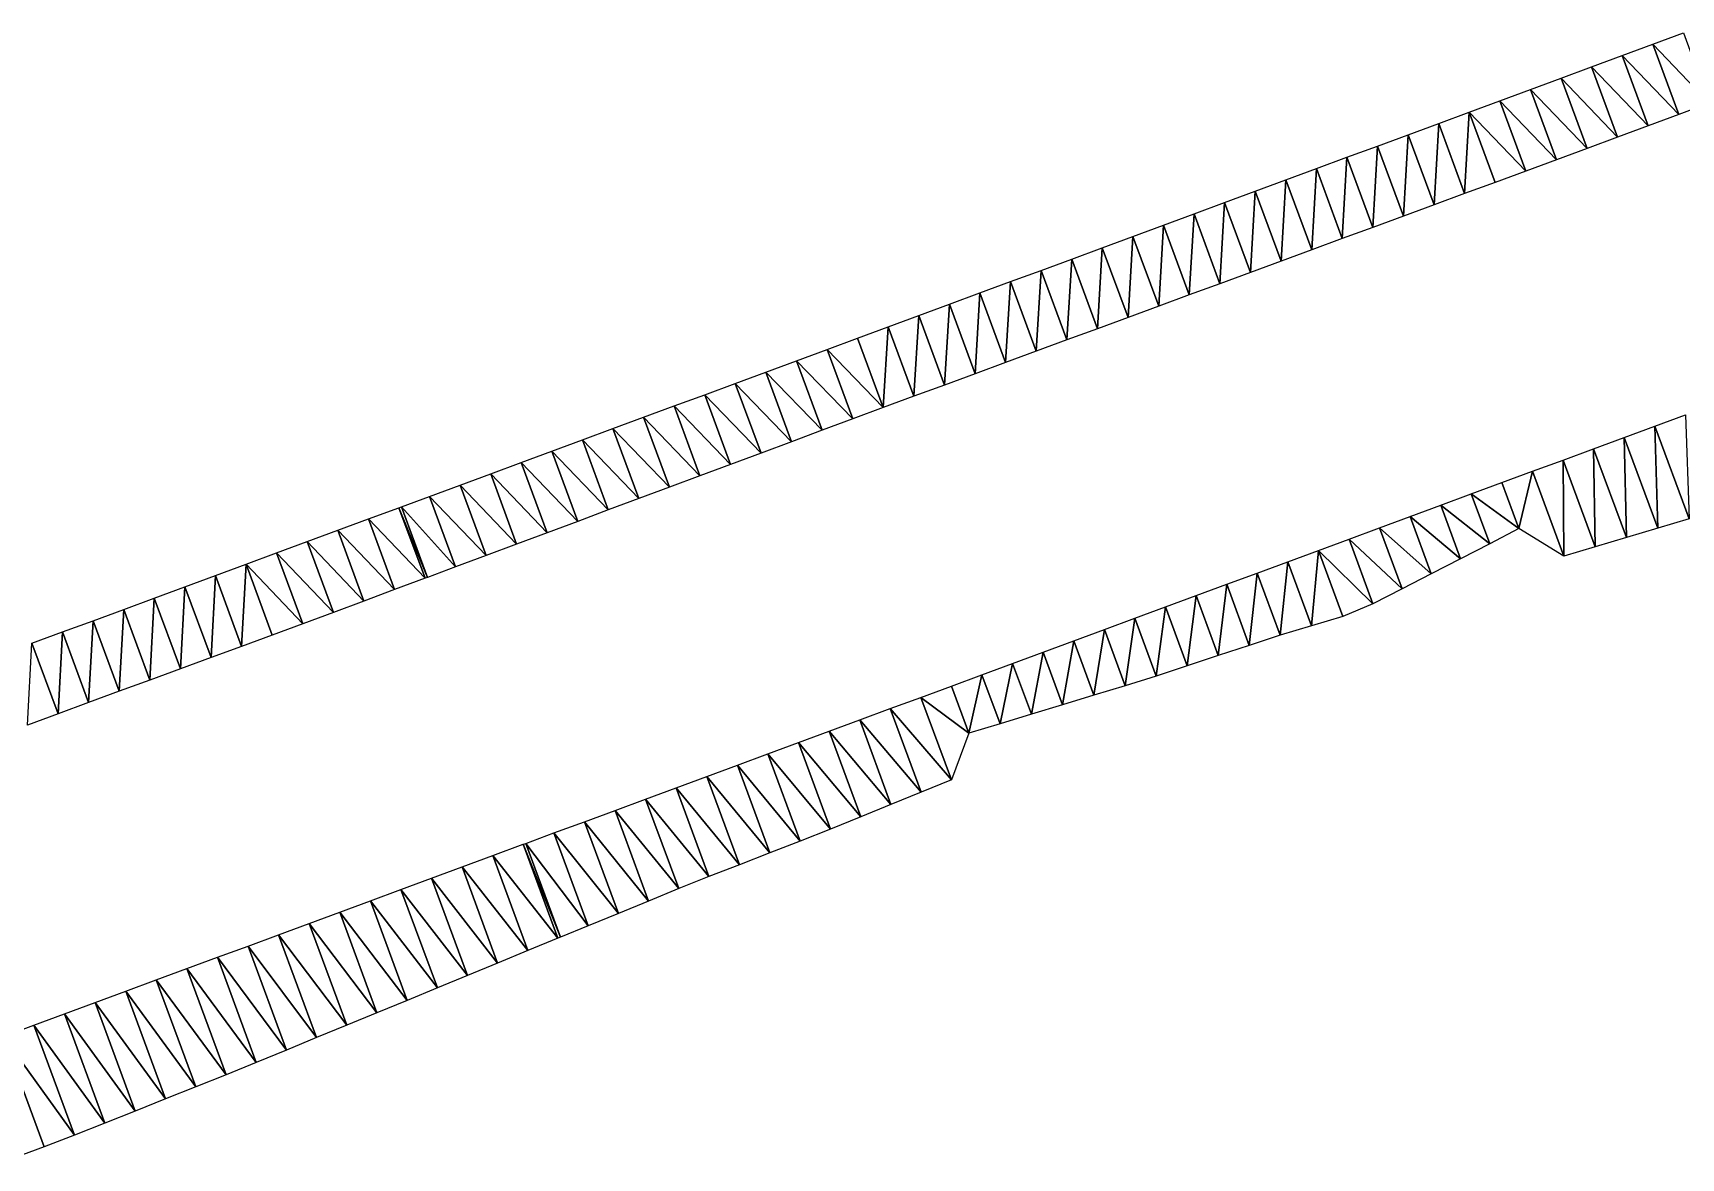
# Model space of a CAD drawing. Header units: metres. Extents: x 1882598 to 1885460, y 3171405 to 3171756.
# Drawn here: x 1884926.6 to 1884977.2, y 3171662.9 to 3171697.4 of the extents above; entities that cross this region are included whole.
import ezdxf

# ---------------------------------------------------------------- set-up
doc = ezdxf.new("R2010")
doc.units = ezdxf.units.M
doc.header["$MEASUREMENT"] = 0
doc.layers.add('Triangles surfaces projet', color=7, linetype='Continuous', true_color=0x848484)

msp = doc.modelspace()

# ---------------------------------------------------------------- linework, layer by layer
at = {"layer": 'Triangles surfaces projet'}
for points in [[(1884976.283, 3171697.048, 149.943), (1884977.221, 3171697.395, 149.984), (1884978.018, 3171695.239, 150.042), (1884976.283, 3171697.048, 149.943)], [(1884977.221, 3171697.395, 150.334), (1884978.018, 3171695.239, 150.392), (1884976.283, 3171697.048, 150.293), (1884977.221, 3171697.395, 150.334)], [(1884976.142, 3171694.546, 149.959), (1884974.407, 3171696.354, 149.86), (1884975.345, 3171696.701, 149.901), (1884976.142, 3171694.546, 149.959)], [(1884975.345, 3171696.701, 150.251), (1884976.142, 3171694.546, 150.309), (1884974.407, 3171696.354, 150.21), (1884975.345, 3171696.701, 150.251)], [(1884976.283, 3171697.048, 149.943), (1884977.08, 3171694.893, 150), (1884975.345, 3171696.701, 149.901), (1884976.283, 3171697.048, 149.943)], [(1884976.283, 3171697.048, 150.293), (1884977.08, 3171694.893, 150.35), (1884975.345, 3171696.701, 150.251), (1884976.283, 3171697.048, 150.293)], [(1884976.142, 3171694.546, 149.959), (1884975.345, 3171696.701, 149.901), (1884977.08, 3171694.893, 150), (1884976.142, 3171694.546, 149.959)], [(1884977.08, 3171694.893, 150.35), (1884976.142, 3171694.546, 150.309), (1884975.345, 3171696.701, 150.251), (1884977.08, 3171694.893, 150.35)], [(1884977.08, 3171694.893, 150), (1884976.283, 3171697.048, 149.943), (1884978.018, 3171695.239, 150.042), (1884977.08, 3171694.893, 150)], [(1884978.018, 3171695.239, 150.392), (1884977.08, 3171694.893, 150.35), (1884976.283, 3171697.048, 150.293), (1884978.018, 3171695.239, 150.392)], [(1884974.407, 3171696.354, 149.86), (1884975.204, 3171694.2, 149.917), (1884973.469, 3171696.007, 149.819), (1884974.407, 3171696.354, 149.86)], [(1884974.407, 3171696.354, 150.21), (1884975.204, 3171694.2, 150.267), (1884973.469, 3171696.007, 150.169), (1884974.407, 3171696.354, 150.21)], [(1884975.204, 3171694.2, 149.917), (1884974.407, 3171696.354, 149.86), (1884976.142, 3171694.546, 149.959), (1884975.204, 3171694.2, 149.917)], [(1884976.142, 3171694.546, 150.309), (1884975.204, 3171694.2, 150.267), (1884974.407, 3171696.354, 150.21), (1884976.142, 3171694.546, 150.309)], [(1884971.593, 3171695.314, 149.736), (1884972.531, 3171695.661, 149.777), (1884973.328, 3171693.506, 149.835), (1884971.593, 3171695.314, 149.736)], [(1884972.531, 3171695.661, 150.127), (1884973.328, 3171693.506, 150.185), (1884971.593, 3171695.314, 150.086), (1884972.531, 3171695.661, 150.127)], [(1884973.469, 3171696.007, 149.819), (1884974.266, 3171693.853, 149.876), (1884972.531, 3171695.661, 149.777), (1884973.469, 3171696.007, 149.819)], [(1884973.469, 3171696.007, 150.169), (1884974.266, 3171693.853, 150.226), (1884972.531, 3171695.661, 150.127), (1884973.469, 3171696.007, 150.169)], [(1884972.531, 3171695.661, 149.777), (1884974.266, 3171693.853, 149.876), (1884973.328, 3171693.506, 149.835), (1884972.531, 3171695.661, 149.777)], [(1884974.266, 3171693.853, 150.226), (1884973.328, 3171693.506, 150.185), (1884972.531, 3171695.661, 150.127), (1884974.266, 3171693.853, 150.226)], [(1884975.204, 3171694.2, 149.917), (1884974.266, 3171693.853, 149.876), (1884973.469, 3171696.007, 149.819), (1884975.204, 3171694.2, 149.917)], [(1884975.204, 3171694.2, 150.267), (1884974.266, 3171693.853, 150.226), (1884973.469, 3171696.007, 150.169), (1884975.204, 3171694.2, 150.267)], [(1884972.39, 3171693.16, 149.793), (1884970.655, 3171694.967, 149.695), (1884971.593, 3171695.314, 149.736), (1884972.39, 3171693.16, 149.793)], [(1884971.593, 3171695.314, 150.086), (1884972.39, 3171693.16, 150.143), (1884970.655, 3171694.967, 150.045), (1884971.593, 3171695.314, 150.086)], [(1884973.328, 3171693.506, 149.835), (1884972.39, 3171693.16, 149.793), (1884971.593, 3171695.314, 149.736), (1884973.328, 3171693.506, 149.835)], [(1884973.328, 3171693.506, 150.185), (1884972.39, 3171693.16, 150.143), (1884971.593, 3171695.314, 150.086), (1884973.328, 3171693.506, 150.185)], [(1884969.717, 3171694.621, 149.653), (1884969.575, 3171692.122, 149.669), (1884968.779, 3171694.274, 149.612), (1884969.717, 3171694.621, 149.653)], [(1884969.717, 3171694.621, 150.003), (1884969.575, 3171692.122, 150.019), (1884968.779, 3171694.274, 149.962), (1884969.717, 3171694.621, 150.003)], [(1884969.717, 3171694.621, 149.653), (1884970.513, 3171692.468, 149.711), (1884969.575, 3171692.122, 149.669), (1884969.717, 3171694.621, 149.653)], [(1884970.513, 3171692.468, 150.061), (1884969.575, 3171692.122, 150.019), (1884969.717, 3171694.621, 150.003), (1884970.513, 3171692.468, 150.061)], [(1884969.717, 3171694.621, 149.653), (1884970.655, 3171694.967, 149.695), (1884970.513, 3171692.468, 149.711), (1884969.717, 3171694.621, 149.653)], [(1884970.655, 3171694.967, 150.045), (1884970.513, 3171692.468, 150.061), (1884969.717, 3171694.621, 150.003), (1884970.655, 3171694.967, 150.045)], [(1884970.655, 3171694.967, 149.695), (1884971.452, 3171692.813, 149.752), (1884970.513, 3171692.468, 149.711), (1884970.655, 3171694.967, 149.695)], [(1884971.452, 3171692.813, 150.102), (1884970.513, 3171692.468, 150.061), (1884970.655, 3171694.967, 150.045), (1884971.452, 3171692.813, 150.102)], [(1884970.655, 3171694.967, 149.695), (1884972.39, 3171693.16, 149.793), (1884971.452, 3171692.813, 149.752), (1884970.655, 3171694.967, 149.695)], [(1884972.39, 3171693.16, 150.143), (1884971.452, 3171692.813, 150.102), (1884970.655, 3171694.967, 150.045), (1884972.39, 3171693.16, 150.143)], [(1884968.779, 3171694.274, 149.612), (1884968.636, 3171691.777, 149.628), (1884967.841, 3171693.928, 149.57), (1884968.779, 3171694.274, 149.612)], [(1884968.779, 3171694.274, 149.962), (1884968.636, 3171691.777, 149.978), (1884967.841, 3171693.928, 149.92), (1884968.779, 3171694.274, 149.962)], [(1884968.636, 3171691.777, 149.628), (1884968.779, 3171694.274, 149.612), (1884969.575, 3171692.122, 149.669), (1884968.636, 3171691.777, 149.628)], [(1884969.575, 3171692.122, 150.019), (1884968.636, 3171691.777, 149.978), (1884968.779, 3171694.274, 149.962), (1884969.575, 3171692.122, 150.019)], [(1884966.759, 3171691.087, 149.545), (1884965.965, 3171693.234, 149.488), (1884966.903, 3171693.581, 149.529), (1884966.759, 3171691.087, 149.545)], [(1884966.903, 3171693.581, 149.879), (1884966.759, 3171691.087, 149.895), (1884965.965, 3171693.234, 149.838), (1884966.903, 3171693.581, 149.879)], [(1884966.903, 3171693.581, 149.529), (1884967.698, 3171691.432, 149.586), (1884966.759, 3171691.087, 149.545), (1884966.903, 3171693.581, 149.529)], [(1884967.698, 3171691.432, 149.936), (1884966.759, 3171691.087, 149.895), (1884966.903, 3171693.581, 149.879), (1884967.698, 3171691.432, 149.936)], [(1884967.698, 3171691.432, 149.586), (1884966.903, 3171693.581, 149.529), (1884967.841, 3171693.928, 149.57), (1884967.698, 3171691.432, 149.586)], [(1884967.841, 3171693.928, 149.92), (1884967.698, 3171691.432, 149.936), (1884966.903, 3171693.581, 149.879), (1884967.841, 3171693.928, 149.92)], [(1884967.698, 3171691.432, 149.586), (1884967.841, 3171693.928, 149.57), (1884968.636, 3171691.777, 149.628), (1884967.698, 3171691.432, 149.586)], [(1884968.636, 3171691.777, 149.978), (1884967.698, 3171691.432, 149.936), (1884967.841, 3171693.928, 149.92), (1884968.636, 3171691.777, 149.978)], [(1884965.821, 3171690.741, 149.504), (1884965.027, 3171692.888, 149.446), (1884965.965, 3171693.234, 149.488), (1884965.821, 3171690.741, 149.504)], [(1884965.965, 3171693.234, 149.838), (1884965.821, 3171690.741, 149.854), (1884965.027, 3171692.888, 149.796), (1884965.965, 3171693.234, 149.838)], [(1884965.821, 3171690.741, 149.504), (1884965.965, 3171693.234, 149.488), (1884966.759, 3171691.087, 149.545), (1884965.821, 3171690.741, 149.504)], [(1884966.759, 3171691.087, 149.895), (1884965.821, 3171690.741, 149.854), (1884965.965, 3171693.234, 149.838), (1884966.759, 3171691.087, 149.895)], [(1884964.089, 3171692.541, 149.405), (1884963.944, 3171690.051, 149.421), (1884963.151, 3171692.195, 149.364), (1884964.089, 3171692.541, 149.405)], [(1884964.089, 3171692.541, 149.755), (1884963.944, 3171690.051, 149.771), (1884963.151, 3171692.195, 149.714), (1884964.089, 3171692.541, 149.755)], [(1884963.944, 3171690.051, 149.421), (1884964.089, 3171692.541, 149.405), (1884964.882, 3171690.396, 149.462), (1884963.944, 3171690.051, 149.421)], [(1884964.882, 3171690.396, 149.812), (1884963.944, 3171690.051, 149.771), (1884964.089, 3171692.541, 149.755), (1884964.882, 3171690.396, 149.812)], [(1884964.882, 3171690.396, 149.462), (1884964.089, 3171692.541, 149.405), (1884965.027, 3171692.888, 149.446), (1884964.882, 3171690.396, 149.462)], [(1884965.027, 3171692.888, 149.796), (1884964.882, 3171690.396, 149.812), (1884964.089, 3171692.541, 149.755), (1884965.027, 3171692.888, 149.796)], [(1884964.882, 3171690.396, 149.462), (1884965.027, 3171692.888, 149.446), (1884965.821, 3171690.741, 149.504), (1884964.882, 3171690.396, 149.462)], [(1884965.821, 3171690.741, 149.854), (1884964.882, 3171690.396, 149.812), (1884965.027, 3171692.888, 149.796), (1884965.821, 3171690.741, 149.854)], [(1884962.213, 3171691.848, 149.322), (1884963.151, 3171692.195, 149.364), (1884963.005, 3171689.706, 149.379), (1884962.213, 3171691.848, 149.322)], [(1884963.151, 3171692.195, 149.714), (1884963.005, 3171689.706, 149.729), (1884962.213, 3171691.848, 149.672), (1884963.151, 3171692.195, 149.714)], [(1884963.005, 3171689.706, 149.379), (1884963.151, 3171692.195, 149.364), (1884963.944, 3171690.051, 149.421), (1884963.005, 3171689.706, 149.379)], [(1884963.944, 3171690.051, 149.771), (1884963.005, 3171689.706, 149.729), (1884963.151, 3171692.195, 149.714), (1884963.944, 3171690.051, 149.771)], [(1884960.337, 3171691.155, 149.239), (1884961.275, 3171691.501, 149.281), (1884961.128, 3171689.015, 149.296), (1884960.337, 3171691.155, 149.239)], [(1884961.275, 3171691.501, 149.631), (1884961.128, 3171689.015, 149.646), (1884960.337, 3171691.155, 149.589), (1884961.275, 3171691.501, 149.631)], [(1884961.128, 3171689.015, 149.296), (1884961.275, 3171691.501, 149.281), (1884962.067, 3171689.36, 149.338), (1884961.128, 3171689.015, 149.296)], [(1884962.067, 3171689.36, 149.688), (1884961.128, 3171689.015, 149.646), (1884961.275, 3171691.501, 149.631), (1884962.067, 3171689.36, 149.688)], [(1884962.067, 3171689.36, 149.338), (1884961.275, 3171691.501, 149.281), (1884962.213, 3171691.848, 149.322), (1884962.067, 3171689.36, 149.338)], [(1884962.213, 3171691.848, 149.672), (1884962.067, 3171689.36, 149.688), (1884961.275, 3171691.501, 149.631), (1884962.213, 3171691.848, 149.672)], [(1884962.067, 3171689.36, 149.338), (1884962.213, 3171691.848, 149.322), (1884963.005, 3171689.706, 149.379), (1884962.067, 3171689.36, 149.338)], [(1884963.005, 3171689.706, 149.729), (1884962.067, 3171689.36, 149.688), (1884962.213, 3171691.848, 149.672), (1884963.005, 3171689.706, 149.729)], [(1884960.19, 3171688.67, 149.255), (1884959.399, 3171690.808, 149.198), (1884960.337, 3171691.155, 149.239), (1884960.19, 3171688.67, 149.255)], [(1884960.337, 3171691.155, 149.589), (1884960.19, 3171688.67, 149.605), (1884959.399, 3171690.808, 149.548), (1884960.337, 3171691.155, 149.589)], [(1884960.19, 3171688.67, 149.255), (1884960.337, 3171691.155, 149.239), (1884961.128, 3171689.015, 149.296), (1884960.19, 3171688.67, 149.255)], [(1884961.128, 3171689.015, 149.646), (1884960.19, 3171688.67, 149.605), (1884960.337, 3171691.155, 149.589), (1884961.128, 3171689.015, 149.646)], [(1884959.399, 3171690.808, 149.198), (1884959.251, 3171688.324, 149.214), (1884958.461, 3171690.462, 149.157), (1884959.399, 3171690.808, 149.198)], [(1884959.399, 3171690.808, 149.548), (1884959.251, 3171688.324, 149.564), (1884958.461, 3171690.462, 149.507), (1884959.399, 3171690.808, 149.548)], [(1884959.251, 3171688.324, 149.214), (1884959.399, 3171690.808, 149.198), (1884960.19, 3171688.67, 149.255), (1884959.251, 3171688.324, 149.214)], [(1884960.19, 3171688.67, 149.605), (1884959.251, 3171688.324, 149.564), (1884959.399, 3171690.808, 149.548), (1884960.19, 3171688.67, 149.605)], [(1884957.374, 3171687.634, 149.131), (1884956.585, 3171689.768, 149.074), (1884957.523, 3171690.115, 149.115), (1884957.374, 3171687.634, 149.131)], [(1884957.523, 3171690.115, 149.465), (1884957.374, 3171687.634, 149.481), (1884956.585, 3171689.768, 149.424), (1884957.523, 3171690.115, 149.465)], [(1884958.312, 3171687.979, 149.172), (1884957.374, 3171687.634, 149.131), (1884957.523, 3171690.115, 149.115), (1884958.312, 3171687.979, 149.172)], [(1884958.312, 3171687.979, 149.522), (1884957.374, 3171687.634, 149.481), (1884957.523, 3171690.115, 149.465), (1884958.312, 3171687.979, 149.522)], [(1884957.523, 3171690.115, 149.115), (1884958.461, 3171690.462, 149.157), (1884958.312, 3171687.979, 149.172), (1884957.523, 3171690.115, 149.115)], [(1884958.461, 3171690.462, 149.507), (1884958.312, 3171687.979, 149.522), (1884957.523, 3171690.115, 149.465), (1884958.461, 3171690.462, 149.507)], [(1884959.251, 3171688.324, 149.214), (1884958.312, 3171687.979, 149.172), (1884958.461, 3171690.462, 149.157), (1884959.251, 3171688.324, 149.214)], [(1884959.251, 3171688.324, 149.564), (1884958.312, 3171687.979, 149.522), (1884958.461, 3171690.462, 149.507), (1884959.251, 3171688.324, 149.564)], [(1884956.585, 3171689.768, 149.074), (1884956.435, 3171687.289, 149.089), (1884955.647, 3171689.422, 149.033), (1884956.585, 3171689.768, 149.074)], [(1884956.585, 3171689.768, 149.424), (1884956.435, 3171687.289, 149.439), (1884955.647, 3171689.422, 149.383), (1884956.585, 3171689.768, 149.424)], [(1884956.435, 3171687.289, 149.089), (1884956.585, 3171689.768, 149.074), (1884957.374, 3171687.634, 149.131), (1884956.435, 3171687.289, 149.089)], [(1884957.374, 3171687.634, 149.481), (1884956.435, 3171687.289, 149.439), (1884956.585, 3171689.768, 149.424), (1884957.374, 3171687.634, 149.481)], [(1884954.709, 3171689.075, 148.991), (1884954.558, 3171686.598, 149.007), (1884953.771, 3171688.729, 148.95), (1884954.709, 3171689.075, 148.991)], [(1884954.709, 3171689.075, 149.341), (1884954.558, 3171686.598, 149.357), (1884953.771, 3171688.729, 149.3), (1884954.709, 3171689.075, 149.341)], [(1884955.497, 3171686.943, 149.048), (1884954.558, 3171686.598, 149.007), (1884954.709, 3171689.075, 148.991), (1884955.497, 3171686.943, 149.048)], [(1884955.497, 3171686.943, 149.398), (1884954.558, 3171686.598, 149.357), (1884954.709, 3171689.075, 149.341), (1884955.497, 3171686.943, 149.398)], [(1884955.497, 3171686.943, 149.048), (1884954.709, 3171689.075, 148.991), (1884955.647, 3171689.422, 149.033), (1884955.497, 3171686.943, 149.048)], [(1884955.647, 3171689.422, 149.383), (1884955.497, 3171686.943, 149.398), (1884954.709, 3171689.075, 149.341), (1884955.647, 3171689.422, 149.383)], [(1884955.497, 3171686.943, 149.048), (1884955.647, 3171689.422, 149.033), (1884956.435, 3171687.289, 149.089), (1884955.497, 3171686.943, 149.048)], [(1884956.435, 3171687.289, 149.439), (1884955.497, 3171686.943, 149.398), (1884955.647, 3171689.422, 149.383), (1884956.435, 3171687.289, 149.439)], [(1884953.771, 3171688.729, 148.95), (1884953.62, 3171686.253, 148.965), (1884952.833, 3171688.382, 148.908), (1884953.771, 3171688.729, 148.95)], [(1884953.771, 3171688.729, 149.3), (1884953.62, 3171686.253, 149.315), (1884952.833, 3171688.382, 149.258), (1884953.771, 3171688.729, 149.3)], [(1884953.62, 3171686.253, 148.965), (1884953.771, 3171688.729, 148.95), (1884954.558, 3171686.598, 149.007), (1884953.62, 3171686.253, 148.965)], [(1884954.558, 3171686.598, 149.357), (1884953.62, 3171686.253, 149.315), (1884953.771, 3171688.729, 149.3), (1884954.558, 3171686.598, 149.357)], [(1884952.681, 3171685.908, 148.924), (1884950.957, 3171687.689, 148.826), (1884951.895, 3171688.035, 148.867), (1884952.681, 3171685.908, 148.924)], [(1884951.895, 3171688.035, 149.217), (1884952.681, 3171685.908, 149.274), (1884950.957, 3171687.689, 149.176), (1884951.895, 3171688.035, 149.217)], [(1884951.895, 3171688.035, 148.867), (1884952.833, 3171688.382, 148.908), (1884952.681, 3171685.908, 148.924), (1884951.895, 3171688.035, 148.867)], [(1884952.833, 3171688.382, 149.258), (1884952.681, 3171685.908, 149.274), (1884951.895, 3171688.035, 149.217), (1884952.833, 3171688.382, 149.258)], [(1884952.681, 3171685.908, 148.924), (1884952.833, 3171688.382, 148.908), (1884953.62, 3171686.253, 148.965), (1884952.681, 3171685.908, 148.924)], [(1884953.62, 3171686.253, 149.315), (1884952.681, 3171685.908, 149.274), (1884952.833, 3171688.382, 149.258), (1884953.62, 3171686.253, 149.315)], [(1884950.019, 3171687.342, 148.784), (1884950.957, 3171687.689, 148.826), (1884951.744, 3171685.558, 148.883), (1884950.019, 3171687.342, 148.784)], [(1884950.957, 3171687.689, 149.176), (1884951.744, 3171685.558, 149.233), (1884950.019, 3171687.342, 149.134), (1884950.957, 3171687.689, 149.176)], [(1884950.957, 3171687.689, 148.826), (1884952.681, 3171685.908, 148.924), (1884951.744, 3171685.558, 148.883), (1884950.957, 3171687.689, 148.826)], [(1884952.681, 3171685.908, 149.274), (1884951.744, 3171685.558, 149.233), (1884950.957, 3171687.689, 149.176), (1884952.681, 3171685.908, 149.274)], [(1884949.87, 3171684.86, 148.8), (1884948.143, 3171686.649, 148.702), (1884949.081, 3171686.996, 148.743), (1884949.87, 3171684.86, 148.8)], [(1884949.081, 3171686.996, 149.093), (1884949.87, 3171684.86, 149.15), (1884948.143, 3171686.649, 149.052), (1884949.081, 3171686.996, 149.093)], [(1884949.081, 3171686.996, 148.743), (1884950.019, 3171687.342, 148.784), (1884950.807, 3171685.209, 148.841), (1884949.081, 3171686.996, 148.743)], [(1884950.019, 3171687.342, 149.134), (1884950.807, 3171685.209, 149.191), (1884949.081, 3171686.996, 149.093), (1884950.019, 3171687.342, 149.134)], [(1884950.807, 3171685.209, 148.841), (1884949.87, 3171684.86, 148.8), (1884949.081, 3171686.996, 148.743), (1884950.807, 3171685.209, 148.841)], [(1884950.807, 3171685.209, 149.191), (1884949.87, 3171684.86, 149.15), (1884949.081, 3171686.996, 149.093), (1884950.807, 3171685.209, 149.191)], [(1884950.019, 3171687.342, 148.784), (1884951.744, 3171685.558, 148.883), (1884950.807, 3171685.209, 148.841), (1884950.019, 3171687.342, 148.784)], [(1884951.744, 3171685.558, 149.233), (1884950.807, 3171685.209, 149.191), (1884950.019, 3171687.342, 149.134), (1884951.744, 3171685.558, 149.233)], [(1884948.933, 3171684.511, 148.759), (1884947.205, 3171686.302, 148.66), (1884948.143, 3171686.649, 148.702), (1884948.933, 3171684.511, 148.759)], [(1884948.143, 3171686.649, 149.052), (1884948.933, 3171684.511, 149.109), (1884947.205, 3171686.302, 149.01), (1884948.143, 3171686.649, 149.052)], [(1884948.933, 3171684.511, 148.759), (1884948.143, 3171686.649, 148.702), (1884949.87, 3171684.86, 148.8), (1884948.933, 3171684.511, 148.759)], [(1884949.87, 3171684.86, 149.15), (1884948.933, 3171684.511, 149.109), (1884948.143, 3171686.649, 149.052), (1884949.87, 3171684.86, 149.15)], [(1884946.267, 3171685.956, 148.619), (1884947.059, 3171683.813, 148.676), (1884945.329, 3171685.609, 148.578), (1884946.267, 3171685.956, 148.619)], [(1884946.267, 3171685.956, 148.969), (1884947.059, 3171683.813, 149.026), (1884945.329, 3171685.609, 148.928), (1884946.267, 3171685.956, 148.969)], [(1884947.205, 3171686.302, 148.66), (1884947.996, 3171684.162, 148.717), (1884946.267, 3171685.956, 148.619), (1884947.205, 3171686.302, 148.66)], [(1884947.205, 3171686.302, 149.01), (1884947.996, 3171684.162, 149.067), (1884946.267, 3171685.956, 148.969), (1884947.205, 3171686.302, 149.01)], [(1884947.059, 3171683.813, 148.676), (1884946.267, 3171685.956, 148.619), (1884947.996, 3171684.162, 148.717), (1884947.059, 3171683.813, 148.676)], [(1884947.996, 3171684.162, 149.067), (1884947.059, 3171683.813, 149.026), (1884946.267, 3171685.956, 148.969), (1884947.996, 3171684.162, 149.067)], [(1884947.205, 3171686.302, 148.66), (1884948.933, 3171684.511, 148.759), (1884947.996, 3171684.162, 148.717), (1884947.205, 3171686.302, 148.66)], [(1884948.933, 3171684.511, 149.109), (1884947.996, 3171684.162, 149.067), (1884947.205, 3171686.302, 149.01), (1884948.933, 3171684.511, 149.109)], [(1884944.391, 3171685.263, 148.536), (1884945.329, 3171685.609, 148.578), (1884946.122, 3171683.464, 148.635), (1884944.391, 3171685.263, 148.536)], [(1884945.329, 3171685.609, 148.928), (1884946.122, 3171683.464, 148.985), (1884944.391, 3171685.263, 148.886), (1884945.329, 3171685.609, 148.928)], [(1884946.122, 3171683.464, 148.635), (1884945.329, 3171685.609, 148.578), (1884947.059, 3171683.813, 148.676), (1884946.122, 3171683.464, 148.635)], [(1884947.059, 3171683.813, 149.026), (1884946.122, 3171683.464, 148.985), (1884945.329, 3171685.609, 148.928), (1884947.059, 3171683.813, 149.026)], [(1884977.396, 3171682.496, 149.999), (1884976.346, 3171685.338, 150.275), (1884977.284, 3171685.684, 150.316), (1884977.396, 3171682.496, 149.999)], [(1884943.453, 3171684.916, 148.495), (1884944.391, 3171685.263, 148.536), (1884945.185, 3171683.115, 148.593), (1884943.453, 3171684.916, 148.495)], [(1884944.391, 3171685.263, 148.886), (1884945.185, 3171683.115, 148.943), (1884943.453, 3171684.916, 148.845), (1884944.391, 3171685.263, 148.886)], [(1884945.185, 3171683.115, 148.593), (1884944.391, 3171685.263, 148.536), (1884946.122, 3171683.464, 148.635), (1884945.185, 3171683.115, 148.593)], [(1884946.122, 3171683.464, 148.985), (1884945.185, 3171683.115, 148.943), (1884944.391, 3171685.263, 148.886), (1884946.122, 3171683.464, 148.985)], [(1884974.47, 3171684.645, 150.192), (1884975.408, 3171684.991, 150.234), (1884975.475, 3171681.925, 149.934), (1884974.47, 3171684.645, 150.192)], [(1884976.346, 3171685.338, 150.275), (1884976.435, 3171682.21, 149.966), (1884975.408, 3171684.991, 150.234), (1884976.346, 3171685.338, 150.275)], [(1884975.475, 3171681.925, 149.934), (1884975.408, 3171684.991, 150.234), (1884976.435, 3171682.21, 149.966), (1884975.475, 3171681.925, 149.934)], [(1884976.435, 3171682.21, 149.966), (1884976.346, 3171685.338, 150.275), (1884977.396, 3171682.496, 149.999), (1884976.435, 3171682.21, 149.966)], [(1884942.515, 3171684.569, 148.453), (1884943.31, 3171682.417, 148.511), (1884941.577, 3171684.223, 148.412), (1884942.515, 3171684.569, 148.453)], [(1884942.515, 3171684.569, 148.803), (1884943.31, 3171682.417, 148.861), (1884941.577, 3171684.223, 148.762), (1884942.515, 3171684.569, 148.803)], [(1884944.247, 3171682.766, 148.552), (1884942.515, 3171684.569, 148.453), (1884943.453, 3171684.916, 148.495), (1884944.247, 3171682.766, 148.552)], [(1884943.453, 3171684.916, 148.845), (1884944.247, 3171682.766, 148.902), (1884942.515, 3171684.569, 148.803), (1884943.453, 3171684.916, 148.845)], [(1884942.515, 3171684.569, 148.453), (1884944.247, 3171682.766, 148.552), (1884943.31, 3171682.417, 148.511), (1884942.515, 3171684.569, 148.453)], [(1884944.247, 3171682.766, 148.902), (1884943.31, 3171682.417, 148.861), (1884942.515, 3171684.569, 148.803), (1884944.247, 3171682.766, 148.902)], [(1884944.247, 3171682.766, 148.552), (1884943.453, 3171684.916, 148.495), (1884945.185, 3171683.115, 148.593), (1884944.247, 3171682.766, 148.552)], [(1884945.185, 3171683.115, 148.943), (1884944.247, 3171682.766, 148.902), (1884943.453, 3171684.916, 148.845), (1884945.185, 3171683.115, 148.943)], [(1884974.514, 3171681.639, 149.901), (1884973.532, 3171684.298, 150.151), (1884974.47, 3171684.645, 150.192), (1884974.514, 3171681.639, 149.901)], [(1884974.514, 3171681.639, 149.901), (1884974.47, 3171684.645, 150.192), (1884975.475, 3171681.925, 149.934), (1884974.514, 3171681.639, 149.901)], [(1884941.577, 3171684.223, 148.412), (1884942.373, 3171682.068, 148.469), (1884940.639, 3171683.876, 148.371), (1884941.577, 3171684.223, 148.412)], [(1884941.577, 3171684.223, 148.762), (1884942.373, 3171682.068, 148.819), (1884940.639, 3171683.876, 148.721), (1884941.577, 3171684.223, 148.762)], [(1884942.373, 3171682.068, 148.469), (1884941.577, 3171684.223, 148.412), (1884943.31, 3171682.417, 148.511), (1884942.373, 3171682.068, 148.469)], [(1884943.31, 3171682.417, 148.861), (1884942.373, 3171682.068, 148.819), (1884941.577, 3171684.223, 148.762), (1884943.31, 3171682.417, 148.861)], [(1884972.176, 3171682.196, 150.008), (1884971.656, 3171683.605, 150.068), (1884972.594, 3171683.951, 150.109), (1884972.176, 3171682.196, 150.008)], [(1884973.554, 3171681.354, 149.868), (1884972.176, 3171682.196, 150.008), (1884972.594, 3171683.951, 150.109), (1884973.554, 3171681.354, 149.868)], [(1884973.554, 3171681.354, 149.868), (1884972.594, 3171683.951, 150.109), (1884973.532, 3171684.298, 150.151), (1884973.554, 3171681.354, 149.868)], [(1884974.514, 3171681.639, 149.901), (1884973.554, 3171681.354, 149.868), (1884973.532, 3171684.298, 150.151), (1884974.514, 3171681.639, 149.901)], [(1884940.499, 3171681.37, 148.387), (1884938.763, 3171683.183, 148.288), (1884939.701, 3171683.53, 148.329), (1884940.499, 3171681.37, 148.387)], [(1884939.701, 3171683.53, 148.679), (1884940.499, 3171681.37, 148.737), (1884938.763, 3171683.183, 148.638), (1884939.701, 3171683.53, 148.679)], [(1884941.436, 3171681.719, 148.428), (1884939.701, 3171683.53, 148.329), (1884940.639, 3171683.876, 148.371), (1884941.436, 3171681.719, 148.428)], [(1884940.639, 3171683.876, 148.721), (1884941.436, 3171681.719, 148.778), (1884939.701, 3171683.53, 148.679), (1884940.639, 3171683.876, 148.721)], [(1884940.499, 3171681.37, 148.387), (1884939.701, 3171683.53, 148.329), (1884941.436, 3171681.719, 148.428), (1884940.499, 3171681.37, 148.387)], [(1884941.436, 3171681.719, 148.778), (1884940.499, 3171681.37, 148.737), (1884939.701, 3171683.53, 148.679), (1884941.436, 3171681.719, 148.778)], [(1884941.436, 3171681.719, 148.428), (1884940.639, 3171683.876, 148.371), (1884942.373, 3171682.068, 148.469), (1884941.436, 3171681.719, 148.428)], [(1884942.373, 3171682.068, 148.819), (1884941.436, 3171681.719, 148.778), (1884940.639, 3171683.876, 148.721), (1884942.373, 3171682.068, 148.819)], [(1884971.656, 3171683.605, 150.068), (1884972.176, 3171682.196, 150.008), (1884970.718, 3171683.258, 150.027), (1884971.656, 3171683.605, 150.068)], [(1884938.763, 3171683.183, 148.288), (1884939.562, 3171681.021, 148.346), (1884937.902, 3171682.865, 148.25), (1884938.763, 3171683.183, 148.288)], [(1884938.763, 3171683.183, 148.638), (1884939.562, 3171681.021, 148.696), (1884937.902, 3171682.865, 148.6), (1884938.763, 3171683.183, 148.638)], [(1884939.562, 3171681.021, 148.346), (1884938.763, 3171683.183, 148.288), (1884940.499, 3171681.37, 148.387), (1884939.562, 3171681.021, 148.346)], [(1884940.499, 3171681.37, 148.737), (1884939.562, 3171681.021, 148.696), (1884938.763, 3171683.183, 148.638), (1884940.499, 3171681.37, 148.737)], [(1884970.387, 3171681.269, 149.889), (1884968.842, 3171682.565, 149.944), (1884969.78, 3171682.912, 149.985), (1884970.387, 3171681.269, 149.889)], [(1884969.78, 3171682.912, 149.985), (1884970.718, 3171683.258, 150.027), (1884971.282, 3171681.732, 149.948), (1884969.78, 3171682.912, 149.985)], [(1884971.282, 3171681.732, 149.948), (1884970.387, 3171681.269, 149.889), (1884969.78, 3171682.912, 149.985), (1884971.282, 3171681.732, 149.948)], [(1884971.282, 3171681.732, 149.948), (1884970.718, 3171683.258, 150.027), (1884972.176, 3171682.196, 150.008), (1884971.282, 3171681.732, 149.948)], [(1884937.688, 3171680.323, 148.263), (1884935.949, 3171682.143, 148.164), (1884936.887, 3171682.49, 148.205), (1884937.688, 3171680.323, 148.263)], [(1884936.887, 3171682.49, 148.555), (1884937.688, 3171680.323, 148.613), (1884935.949, 3171682.143, 148.514), (1884936.887, 3171682.49, 148.555)], [(1884936.887, 3171682.49, 148.205), (1884937.825, 3171682.836, 148.247), (1884938.625, 3171680.672, 148.304), (1884936.887, 3171682.49, 148.205)], [(1884937.825, 3171682.836, 148.597), (1884938.625, 3171680.672, 148.654), (1884936.887, 3171682.49, 148.555), (1884937.825, 3171682.836, 148.597)], [(1884938.625, 3171680.672, 148.304), (1884937.688, 3171680.323, 148.263), (1884936.887, 3171682.49, 148.205), (1884938.625, 3171680.672, 148.304)], [(1884938.625, 3171680.672, 148.654), (1884937.688, 3171680.323, 148.613), (1884936.887, 3171682.49, 148.555), (1884938.625, 3171680.672, 148.654)], [(1884937.902, 3171682.865, 148.25), (1884938.702, 3171680.7, 148.308), (1884937.825, 3171682.836, 148.247), (1884937.902, 3171682.865, 148.25)], [(1884937.902, 3171682.865, 148.6), (1884938.702, 3171680.7, 148.658), (1884937.825, 3171682.836, 148.597), (1884937.902, 3171682.865, 148.6)], [(1884937.825, 3171682.836, 148.247), (1884938.702, 3171680.7, 148.308), (1884938.625, 3171680.672, 148.304), (1884937.825, 3171682.836, 148.247)], [(1884938.702, 3171680.7, 148.658), (1884938.625, 3171680.672, 148.654), (1884937.825, 3171682.836, 148.597), (1884938.702, 3171680.7, 148.658)], [(1884939.562, 3171681.021, 148.346), (1884938.702, 3171680.7, 148.308), (1884937.902, 3171682.865, 148.25), (1884939.562, 3171681.021, 148.346)], [(1884939.562, 3171681.021, 148.696), (1884938.702, 3171680.7, 148.658), (1884937.902, 3171682.865, 148.6), (1884939.562, 3171681.021, 148.696)], [(1884969.491, 3171680.807, 149.83), (1884967.904, 3171682.218, 149.903), (1884968.842, 3171682.565, 149.944), (1884969.491, 3171680.807, 149.83)], [(1884968.842, 3171682.565, 149.944), (1884970.387, 3171681.269, 149.889), (1884969.491, 3171680.807, 149.83), (1884968.842, 3171682.565, 149.944)], [(1884935.011, 3171681.797, 148.123), (1884935.949, 3171682.143, 148.164), (1884936.751, 3171679.974, 148.222), (1884935.011, 3171681.797, 148.123)], [(1884935.949, 3171682.143, 148.514), (1884936.751, 3171679.974, 148.572), (1884935.011, 3171681.797, 148.473), (1884935.949, 3171682.143, 148.514)], [(1884937.688, 3171680.323, 148.263), (1884936.751, 3171679.974, 148.222), (1884935.949, 3171682.143, 148.164), (1884937.688, 3171680.323, 148.263)], [(1884937.688, 3171680.323, 148.613), (1884936.751, 3171679.974, 148.572), (1884935.949, 3171682.143, 148.514), (1884937.688, 3171680.323, 148.613)], [(1884968.595, 3171680.346, 149.771), (1884966.966, 3171681.872, 149.861), (1884967.904, 3171682.218, 149.903), (1884968.595, 3171680.346, 149.771)], [(1884969.491, 3171680.807, 149.83), (1884968.595, 3171680.346, 149.771), (1884967.904, 3171682.218, 149.903), (1884969.491, 3171680.807, 149.83)], [(1884934.876, 3171679.276, 148.139), (1884933.135, 3171681.104, 148.04), (1884934.073, 3171681.45, 148.081), (1884934.876, 3171679.276, 148.139)], [(1884934.073, 3171681.45, 148.431), (1884934.876, 3171679.276, 148.489), (1884933.135, 3171681.104, 148.39), (1884934.073, 3171681.45, 148.431)], [(1884935.814, 3171679.625, 148.181), (1884934.073, 3171681.45, 148.081), (1884935.011, 3171681.797, 148.123), (1884935.814, 3171679.625, 148.181)], [(1884935.011, 3171681.797, 148.473), (1884935.814, 3171679.625, 148.531), (1884934.073, 3171681.45, 148.431), (1884935.011, 3171681.797, 148.473)], [(1884934.073, 3171681.45, 148.081), (1884935.814, 3171679.625, 148.181), (1884934.876, 3171679.276, 148.139), (1884934.073, 3171681.45, 148.081)], [(1884935.814, 3171679.625, 148.531), (1884934.876, 3171679.276, 148.489), (1884934.073, 3171681.45, 148.431), (1884935.814, 3171679.625, 148.531)], [(1884935.814, 3171679.625, 148.181), (1884935.011, 3171681.797, 148.123), (1884936.751, 3171679.974, 148.222), (1884935.814, 3171679.625, 148.181)], [(1884936.751, 3171679.974, 148.572), (1884935.814, 3171679.625, 148.531), (1884935.011, 3171681.797, 148.473), (1884936.751, 3171679.974, 148.572)], [(1884965.816, 3171679.214, 149.632), (1884965.09, 3171681.179, 149.778), (1884966.028, 3171681.525, 149.82), (1884965.816, 3171679.214, 149.632)], [(1884966.776, 3171679.5, 149.664), (1884965.816, 3171679.214, 149.632), (1884966.028, 3171681.525, 149.82), (1884966.776, 3171679.5, 149.664)], [(1884966.966, 3171681.872, 149.861), (1884967.699, 3171679.886, 149.712), (1884966.028, 3171681.525, 149.82), (1884966.966, 3171681.872, 149.861)], [(1884966.776, 3171679.5, 149.664), (1884966.028, 3171681.525, 149.82), (1884967.699, 3171679.886, 149.712), (1884966.776, 3171679.5, 149.664)], [(1884966.966, 3171681.872, 149.861), (1884968.595, 3171680.346, 149.771), (1884967.699, 3171679.886, 149.712), (1884966.966, 3171681.872, 149.861)], [(1884933, 3171678.584, 148.057), (1884932.197, 3171680.757, 147.999), (1884933.135, 3171681.104, 148.04), (1884933, 3171678.584, 148.057)], [(1884933.135, 3171681.104, 148.39), (1884933, 3171678.584, 148.407), (1884932.197, 3171680.757, 148.349), (1884933.135, 3171681.104, 148.39)], [(1884933, 3171678.584, 148.057), (1884933.135, 3171681.104, 148.04), (1884933.939, 3171678.928, 148.098), (1884933, 3171678.584, 148.057)], [(1884933.939, 3171678.928, 148.448), (1884933, 3171678.584, 148.407), (1884933.135, 3171681.104, 148.39), (1884933.939, 3171678.928, 148.448)], [(1884933.939, 3171678.928, 148.098), (1884933.135, 3171681.104, 148.04), (1884934.876, 3171679.276, 148.139), (1884933.939, 3171678.928, 148.098)], [(1884934.876, 3171679.276, 148.489), (1884933.939, 3171678.928, 148.448), (1884933.135, 3171681.104, 148.39), (1884934.876, 3171679.276, 148.489)], [(1884964.152, 3171680.832, 149.737), (1884965.09, 3171681.179, 149.778), (1884964.857, 3171678.923, 149.599), (1884964.152, 3171680.832, 149.737)], [(1884965.816, 3171679.214, 149.632), (1884964.857, 3171678.923, 149.599), (1884965.09, 3171681.179, 149.778), (1884965.816, 3171679.214, 149.632)], [(1884931.259, 3171680.41, 147.958), (1884931.123, 3171677.894, 147.975), (1884930.321, 3171680.064, 147.917), (1884931.259, 3171680.41, 147.958)], [(1884931.259, 3171680.41, 148.308), (1884931.123, 3171677.894, 148.325), (1884930.321, 3171680.064, 148.267), (1884931.259, 3171680.41, 148.308)], [(1884931.123, 3171677.894, 147.975), (1884931.259, 3171680.41, 147.958), (1884932.061, 3171678.239, 148.016), (1884931.123, 3171677.894, 147.975)], [(1884932.061, 3171678.239, 148.366), (1884931.123, 3171677.894, 148.325), (1884931.259, 3171680.41, 148.308), (1884932.061, 3171678.239, 148.366)], [(1884931.259, 3171680.41, 147.958), (1884932.197, 3171680.757, 147.999), (1884932.061, 3171678.239, 148.016), (1884931.259, 3171680.41, 147.958)], [(1884932.197, 3171680.757, 148.349), (1884932.061, 3171678.239, 148.366), (1884931.259, 3171680.41, 148.308), (1884932.197, 3171680.757, 148.349)], [(1884932.061, 3171678.239, 148.016), (1884932.197, 3171680.757, 147.999), (1884933, 3171678.584, 148.057), (1884932.061, 3171678.239, 148.016)], [(1884933, 3171678.584, 148.407), (1884932.061, 3171678.239, 148.366), (1884932.197, 3171680.757, 148.349), (1884933, 3171678.584, 148.407)], [(1884962.276, 3171680.139, 149.654), (1884963.214, 3171680.486, 149.696), (1884962.956, 3171678.298, 149.526), (1884962.276, 3171680.139, 149.654)], [(1884963.214, 3171680.486, 149.696), (1884963.907, 3171678.61, 149.563), (1884962.956, 3171678.298, 149.526), (1884963.214, 3171680.486, 149.696)], [(1884963.907, 3171678.61, 149.563), (1884963.214, 3171680.486, 149.696), (1884964.152, 3171680.832, 149.737), (1884963.907, 3171678.61, 149.563)], [(1884964.857, 3171678.923, 149.599), (1884963.907, 3171678.61, 149.563), (1884964.152, 3171680.832, 149.737), (1884964.857, 3171678.923, 149.599)], [(1884930.321, 3171680.064, 147.917), (1884930.184, 3171677.549, 147.934), (1884929.383, 3171679.717, 147.876), (1884930.321, 3171680.064, 147.917)], [(1884930.321, 3171680.064, 148.267), (1884930.184, 3171677.549, 148.284), (1884929.383, 3171679.717, 148.226), (1884930.321, 3171680.064, 148.267)], [(1884930.321, 3171680.064, 147.917), (1884931.123, 3171677.894, 147.975), (1884930.184, 3171677.549, 147.934), (1884930.321, 3171680.064, 147.917)], [(1884931.123, 3171677.894, 148.325), (1884930.184, 3171677.549, 148.284), (1884930.321, 3171680.064, 148.267), (1884931.123, 3171677.894, 148.325)], [(1884961.338, 3171679.792, 149.613), (1884962.276, 3171680.139, 149.654), (1884962.005, 3171677.985, 149.49), (1884961.338, 3171679.792, 149.613)], [(1884962.005, 3171677.985, 149.49), (1884962.276, 3171680.139, 149.654), (1884962.956, 3171678.298, 149.526), (1884962.005, 3171677.985, 149.49)], [(1884928.306, 3171676.86, 147.852), (1884927.507, 3171679.024, 147.794), (1884928.445, 3171679.371, 147.835), (1884928.306, 3171676.86, 147.852)], [(1884928.445, 3171679.371, 148.185), (1884928.306, 3171676.86, 148.202), (1884927.507, 3171679.024, 148.144), (1884928.445, 3171679.371, 148.185)], [(1884929.245, 3171677.205, 147.893), (1884928.306, 3171676.86, 147.852), (1884928.445, 3171679.371, 147.835), (1884929.245, 3171677.205, 147.893)], [(1884929.245, 3171677.205, 148.243), (1884928.306, 3171676.86, 148.202), (1884928.445, 3171679.371, 148.185), (1884929.245, 3171677.205, 148.243)], [(1884928.445, 3171679.371, 147.835), (1884929.383, 3171679.717, 147.876), (1884929.245, 3171677.205, 147.893), (1884928.445, 3171679.371, 147.835)], [(1884929.383, 3171679.717, 148.226), (1884929.245, 3171677.205, 148.243), (1884928.445, 3171679.371, 148.185), (1884929.383, 3171679.717, 148.226)], [(1884929.383, 3171679.717, 147.876), (1884930.184, 3171677.549, 147.934), (1884929.245, 3171677.205, 147.893), (1884929.383, 3171679.717, 147.876)], [(1884930.184, 3171677.549, 148.284), (1884929.245, 3171677.205, 148.243), (1884929.383, 3171679.717, 148.226), (1884930.184, 3171677.549, 148.284)], [(1884960.1, 3171677.372, 149.42), (1884959.462, 3171679.099, 149.53), (1884960.4, 3171679.446, 149.572), (1884960.1, 3171677.372, 149.42)], [(1884960.1, 3171677.372, 149.42), (1884960.4, 3171679.446, 149.572), (1884961.055, 3171677.672, 149.454), (1884960.1, 3171677.372, 149.42)], [(1884960.4, 3171679.446, 149.572), (1884961.338, 3171679.792, 149.613), (1884961.055, 3171677.672, 149.454), (1884960.4, 3171679.446, 149.572)], [(1884961.055, 3171677.672, 149.454), (1884961.338, 3171679.792, 149.613), (1884962.005, 3171677.985, 149.49), (1884961.055, 3171677.672, 149.454)], [(1884926.569, 3171678.677, 147.753), (1884927.507, 3171679.024, 147.794), (1884927.368, 3171676.515, 147.811), (1884926.569, 3171678.677, 147.753)], [(1884927.507, 3171679.024, 148.144), (1884927.368, 3171676.515, 148.161), (1884926.569, 3171678.677, 148.103), (1884927.507, 3171679.024, 148.144)], [(1884927.507, 3171679.024, 147.794), (1884928.306, 3171676.86, 147.852), (1884927.368, 3171676.515, 147.811), (1884927.507, 3171679.024, 147.794)], [(1884928.306, 3171676.86, 148.202), (1884927.368, 3171676.515, 148.161), (1884927.507, 3171679.024, 148.144), (1884928.306, 3171676.86, 148.202)], [(1884958.524, 3171678.753, 149.489), (1884959.462, 3171679.099, 149.53), (1884959.141, 3171677.082, 149.387), (1884958.524, 3171678.753, 149.489)], [(1884959.141, 3171677.082, 149.387), (1884959.462, 3171679.099, 149.53), (1884960.1, 3171677.372, 149.42), (1884959.141, 3171677.082, 149.387)], [(1884926.429, 3171676.171, 147.77), (1884926.569, 3171678.677, 147.753), (1884927.368, 3171676.515, 147.811), (1884926.429, 3171676.171, 147.77)], [(1884927.368, 3171676.515, 148.161), (1884926.429, 3171676.171, 148.12), (1884926.569, 3171678.677, 148.103), (1884927.368, 3171676.515, 148.161)], [(1884957.223, 3171676.501, 149.322), (1884956.647, 3171678.059, 149.406), (1884957.585, 3171678.406, 149.447), (1884957.223, 3171676.501, 149.322)], [(1884958.182, 3171676.792, 149.355), (1884957.223, 3171676.501, 149.322), (1884957.585, 3171678.406, 149.447), (1884958.182, 3171676.792, 149.355)], [(1884958.182, 3171676.792, 149.355), (1884957.585, 3171678.406, 149.447), (1884958.524, 3171678.753, 149.489), (1884958.182, 3171676.792, 149.355)], [(1884958.182, 3171676.792, 149.355), (1884958.524, 3171678.753, 149.489), (1884959.141, 3171677.082, 149.387), (1884958.182, 3171676.792, 149.355)], [(1884956.647, 3171678.059, 149.406), (1884956.264, 3171676.211, 149.29), (1884955.709, 3171677.713, 149.365), (1884956.647, 3171678.059, 149.406)], [(1884957.223, 3171676.501, 149.322), (1884956.264, 3171676.211, 149.29), (1884956.647, 3171678.059, 149.406), (1884957.223, 3171676.501, 149.322)], [(1884953.833, 3171677.02, 149.282), (1884954.771, 3171677.366, 149.323), (1884955.306, 3171675.92, 149.257), (1884953.833, 3171677.02, 149.282)], [(1884954.771, 3171677.366, 149.323), (1884955.709, 3171677.713, 149.365), (1884955.306, 3171675.92, 149.257), (1884954.771, 3171677.366, 149.323)], [(1884956.264, 3171676.211, 149.29), (1884955.306, 3171675.92, 149.257), (1884955.709, 3171677.713, 149.365), (1884956.264, 3171676.211, 149.29)], [(1884953.833, 3171677.02, 149.282), (1884954.769, 3171674.488, 149.042), (1884952.895, 3171676.673, 149.241), (1884953.833, 3171677.02, 149.282)], [(1884955.306, 3171675.92, 149.257), (1884954.769, 3171674.488, 149.042), (1884953.833, 3171677.02, 149.282), (1884955.306, 3171675.92, 149.257)], [(1884952.895, 3171676.673, 149.241), (1884953.842, 3171674.111, 148.995), (1884951.957, 3171676.326, 149.199), (1884952.895, 3171676.673, 149.241)], [(1884953.842, 3171674.111, 148.995), (1884952.895, 3171676.673, 149.241), (1884954.769, 3171674.488, 149.042), (1884953.842, 3171674.111, 148.995)], [(1884951.989, 3171673.357, 148.901), (1884950.081, 3171675.633, 149.117), (1884951.019, 3171675.98, 149.158), (1884951.989, 3171673.357, 148.901)], [(1884951.019, 3171675.98, 149.158), (1884951.957, 3171676.326, 149.199), (1884952.915, 3171673.734, 148.948), (1884951.019, 3171675.98, 149.158)], [(1884951.989, 3171673.357, 148.901), (1884951.019, 3171675.98, 149.158), (1884952.915, 3171673.734, 148.948), (1884951.989, 3171673.357, 148.901)], [(1884952.915, 3171673.734, 148.948), (1884951.957, 3171676.326, 149.199), (1884953.842, 3171674.111, 148.995), (1884952.915, 3171673.734, 148.948)], [(1884951.062, 3171672.979, 148.855), (1884949.143, 3171675.287, 149.075), (1884950.081, 3171675.633, 149.117), (1884951.062, 3171672.979, 148.855)], [(1884951.062, 3171672.979, 148.855), (1884950.081, 3171675.633, 149.117), (1884951.989, 3171673.357, 148.901), (1884951.062, 3171672.979, 148.855)], [(1884949.2, 3171672.249, 148.765), (1884947.267, 3171674.593, 148.992), (1884948.205, 3171674.94, 149.034), (1884949.2, 3171672.249, 148.765)], [(1884950.132, 3171672.61, 148.809), (1884948.205, 3171674.94, 149.034), (1884949.143, 3171675.287, 149.075), (1884950.132, 3171672.61, 148.809)], [(1884950.132, 3171672.61, 148.809), (1884949.2, 3171672.249, 148.765), (1884948.205, 3171674.94, 149.034), (1884950.132, 3171672.61, 148.809)], [(1884950.132, 3171672.61, 148.809), (1884949.143, 3171675.287, 149.075), (1884951.062, 3171672.979, 148.855), (1884950.132, 3171672.61, 148.809)], [(1884946.329, 3171674.247, 148.951), (1884947.267, 3171674.593, 148.992), (1884948.267, 3171671.888, 148.72), (1884946.329, 3171674.247, 148.951)], [(1884947.267, 3171674.593, 148.992), (1884949.2, 3171672.249, 148.765), (1884948.267, 3171671.888, 148.72), (1884947.267, 3171674.593, 148.992)], [(1884946.406, 3171671.155, 148.63), (1884944.453, 3171673.554, 148.868), (1884945.391, 3171673.9, 148.91), (1884946.406, 3171671.155, 148.63)], [(1884945.391, 3171673.9, 148.91), (1884946.329, 3171674.247, 148.951), (1884947.335, 3171671.526, 148.676), (1884945.391, 3171673.9, 148.91)], [(1884946.406, 3171671.155, 148.63), (1884945.391, 3171673.9, 148.91), (1884947.335, 3171671.526, 148.676), (1884946.406, 3171671.155, 148.63)], [(1884946.329, 3171674.247, 148.951), (1884948.267, 3171671.888, 148.72), (1884947.335, 3171671.526, 148.676), (1884946.329, 3171674.247, 148.951)], [(1884943.515, 3171673.207, 148.827), (1884944.453, 3171673.554, 148.868), (1884945.48, 3171670.774, 148.583), (1884943.515, 3171673.207, 148.827)], [(1884945.48, 3171670.774, 148.583), (1884944.453, 3171673.554, 148.868), (1884946.406, 3171671.155, 148.63), (1884945.48, 3171670.774, 148.583)], [(1884941.716, 3171672.542, 148.748), (1884942.577, 3171672.86, 148.786), (1884943.629, 3171670.013, 148.487), (1884941.716, 3171672.542, 148.748)], [(1884943.515, 3171673.207, 148.827), (1884944.555, 3171670.394, 148.535), (1884942.577, 3171672.86, 148.786), (1884943.515, 3171673.207, 148.827)], [(1884943.629, 3171670.013, 148.487), (1884942.577, 3171672.86, 148.786), (1884944.555, 3171670.394, 148.535), (1884943.629, 3171670.013, 148.487)], [(1884944.555, 3171670.394, 148.535), (1884943.515, 3171673.207, 148.827), (1884945.48, 3171670.774, 148.583), (1884944.555, 3171670.394, 148.535)], [(1884940.701, 3171672.167, 148.703), (1884941.639, 3171672.514, 148.744), (1884942.704, 3171669.632, 148.44), (1884940.701, 3171672.167, 148.703)], [(1884941.639, 3171672.514, 148.744), (1884941.716, 3171672.542, 148.748), (1884942.78, 3171669.663, 148.444), (1884941.639, 3171672.514, 148.744)], [(1884942.704, 3171669.632, 148.44), (1884941.639, 3171672.514, 148.744), (1884942.78, 3171669.663, 148.444), (1884942.704, 3171669.632, 148.44)], [(1884942.78, 3171669.663, 148.444), (1884941.716, 3171672.542, 148.748), (1884943.629, 3171670.013, 148.487), (1884942.78, 3171669.663, 148.444)], [(1884940.853, 3171668.87, 148.345), (1884938.825, 3171671.474, 148.62), (1884939.763, 3171671.821, 148.662), (1884940.853, 3171668.87, 148.345)], [(1884939.763, 3171671.821, 148.662), (1884940.701, 3171672.167, 148.703), (1884941.779, 3171669.251, 148.392), (1884939.763, 3171671.821, 148.662)], [(1884941.779, 3171669.251, 148.392), (1884940.853, 3171668.87, 148.345), (1884939.763, 3171671.821, 148.662), (1884941.779, 3171669.251, 148.392)], [(1884942.704, 3171669.632, 148.44), (1884941.779, 3171669.251, 148.392), (1884940.701, 3171672.167, 148.703), (1884942.704, 3171669.632, 148.44)], [(1884938.825, 3171671.474, 148.62), (1884939.928, 3171668.489, 148.297), (1884937.887, 3171671.127, 148.579), (1884938.825, 3171671.474, 148.62)], [(1884938.825, 3171671.474, 148.62), (1884940.853, 3171668.87, 148.345), (1884939.928, 3171668.489, 148.297), (1884938.825, 3171671.474, 148.62)], [(1884936.011, 3171670.434, 148.497), (1884936.949, 3171670.781, 148.538), (1884938.077, 3171667.727, 148.202), (1884936.011, 3171670.434, 148.497)], [(1884939.003, 3171668.108, 148.249), (1884936.949, 3171670.781, 148.538), (1884937.887, 3171671.127, 148.579), (1884939.003, 3171668.108, 148.249)], [(1884938.077, 3171667.727, 148.202), (1884936.949, 3171670.781, 148.538), (1884939.003, 3171668.108, 148.249), (1884938.077, 3171667.727, 148.202)], [(1884939.928, 3171668.489, 148.297), (1884939.003, 3171668.108, 148.249), (1884937.887, 3171671.127, 148.579), (1884939.928, 3171668.489, 148.297)], [(1884937.152, 3171667.347, 148.154), (1884935.073, 3171670.088, 148.456), (1884936.011, 3171670.434, 148.497), (1884937.152, 3171667.347, 148.154)], [(1884937.152, 3171667.347, 148.154), (1884936.011, 3171670.434, 148.497), (1884938.077, 3171667.727, 148.202), (1884937.152, 3171667.347, 148.154)], [(1884935.073, 3171670.088, 148.456), (1884936.227, 3171666.966, 148.107), (1884934.135, 3171669.741, 148.415), (1884935.073, 3171670.088, 148.456)], [(1884937.152, 3171667.347, 148.154), (1884936.227, 3171666.966, 148.107), (1884935.073, 3171670.088, 148.456), (1884937.152, 3171667.347, 148.154)], [(1884934.376, 3171666.204, 148.012), (1884932.259, 3171669.048, 148.333), (1884933.197, 3171669.394, 148.374), (1884934.376, 3171666.204, 148.012)], [(1884933.197, 3171669.394, 148.374), (1884934.135, 3171669.741, 148.415), (1884935.301, 3171666.585, 148.059), (1884933.197, 3171669.394, 148.374)], [(1884935.301, 3171666.585, 148.059), (1884934.376, 3171666.204, 148.012), (1884933.197, 3171669.394, 148.374), (1884935.301, 3171666.585, 148.059)], [(1884934.135, 3171669.741, 148.415), (1884936.227, 3171666.966, 148.107), (1884935.301, 3171666.585, 148.059), (1884934.135, 3171669.741, 148.415)], [(1884932.259, 3171669.048, 148.333), (1884933.45, 3171665.824, 147.964), (1884931.321, 3171668.701, 148.292), (1884932.259, 3171669.048, 148.333)], [(1884932.259, 3171669.048, 148.333), (1884934.376, 3171666.204, 148.012), (1884933.45, 3171665.824, 147.964), (1884932.259, 3171669.048, 148.333)], [(1884930.383, 3171668.355, 148.251), (1884931.596, 3171665.073, 147.871), (1884929.445, 3171668.008, 148.21), (1884930.383, 3171668.355, 148.251)], [(1884932.525, 3171665.443, 147.917), (1884930.383, 3171668.355, 148.251), (1884931.321, 3171668.701, 148.292), (1884932.525, 3171665.443, 147.917)], [(1884931.596, 3171665.073, 147.871), (1884930.383, 3171668.355, 148.251), (1884932.525, 3171665.443, 147.917), (1884931.596, 3171665.073, 147.871)], [(1884931.321, 3171668.701, 148.292), (1884933.45, 3171665.824, 147.964), (1884932.525, 3171665.443, 147.917), (1884931.321, 3171668.701, 148.292)], [(1884930.666, 3171664.703, 147.825), (1884928.507, 3171667.661, 148.169), (1884929.445, 3171668.008, 148.21), (1884930.666, 3171664.703, 147.825)], [(1884930.666, 3171664.703, 147.825), (1884929.445, 3171668.008, 148.21), (1884931.596, 3171665.073, 147.871), (1884930.666, 3171664.703, 147.825)], [(1884928.808, 3171663.963, 147.734), (1884926.631, 3171666.968, 148.088), (1884927.569, 3171667.315, 148.129), (1884928.808, 3171663.963, 147.734)], [(1884927.569, 3171667.315, 148.129), (1884928.507, 3171667.661, 148.169), (1884929.737, 3171664.333, 147.78), (1884927.569, 3171667.315, 148.129)], [(1884927.569, 3171667.315, 148.129), (1884929.737, 3171664.333, 147.78), (1884928.808, 3171663.963, 147.734), (1884927.569, 3171667.315, 148.129)], [(1884928.507, 3171667.661, 148.169), (1884930.666, 3171664.703, 147.825), (1884929.737, 3171664.333, 147.78), (1884928.507, 3171667.661, 148.169)], [(1884926.631, 3171666.968, 148.088), (1884927.878, 3171663.593, 147.689), (1884925.693, 3171666.622, 148.047), (1884926.631, 3171666.968, 148.088)], [(1884927.878, 3171663.593, 147.689), (1884926.631, 3171666.968, 148.088), (1884928.808, 3171663.963, 147.734), (1884927.878, 3171663.593, 147.689)], [(1884926.946, 3171663.23, 147.645), (1884926.005, 3171662.891, 147.604), (1884925.693, 3171666.622, 148.047), (1884926.946, 3171663.23, 147.645)], [(1884927.878, 3171663.593, 147.689), (1884926.946, 3171663.23, 147.645), (1884925.693, 3171666.622, 148.047), (1884927.878, 3171663.593, 147.689)]]:
    msp.add_3dface(points, dxfattribs=at)

doc.saveas('drawing.dxf')
